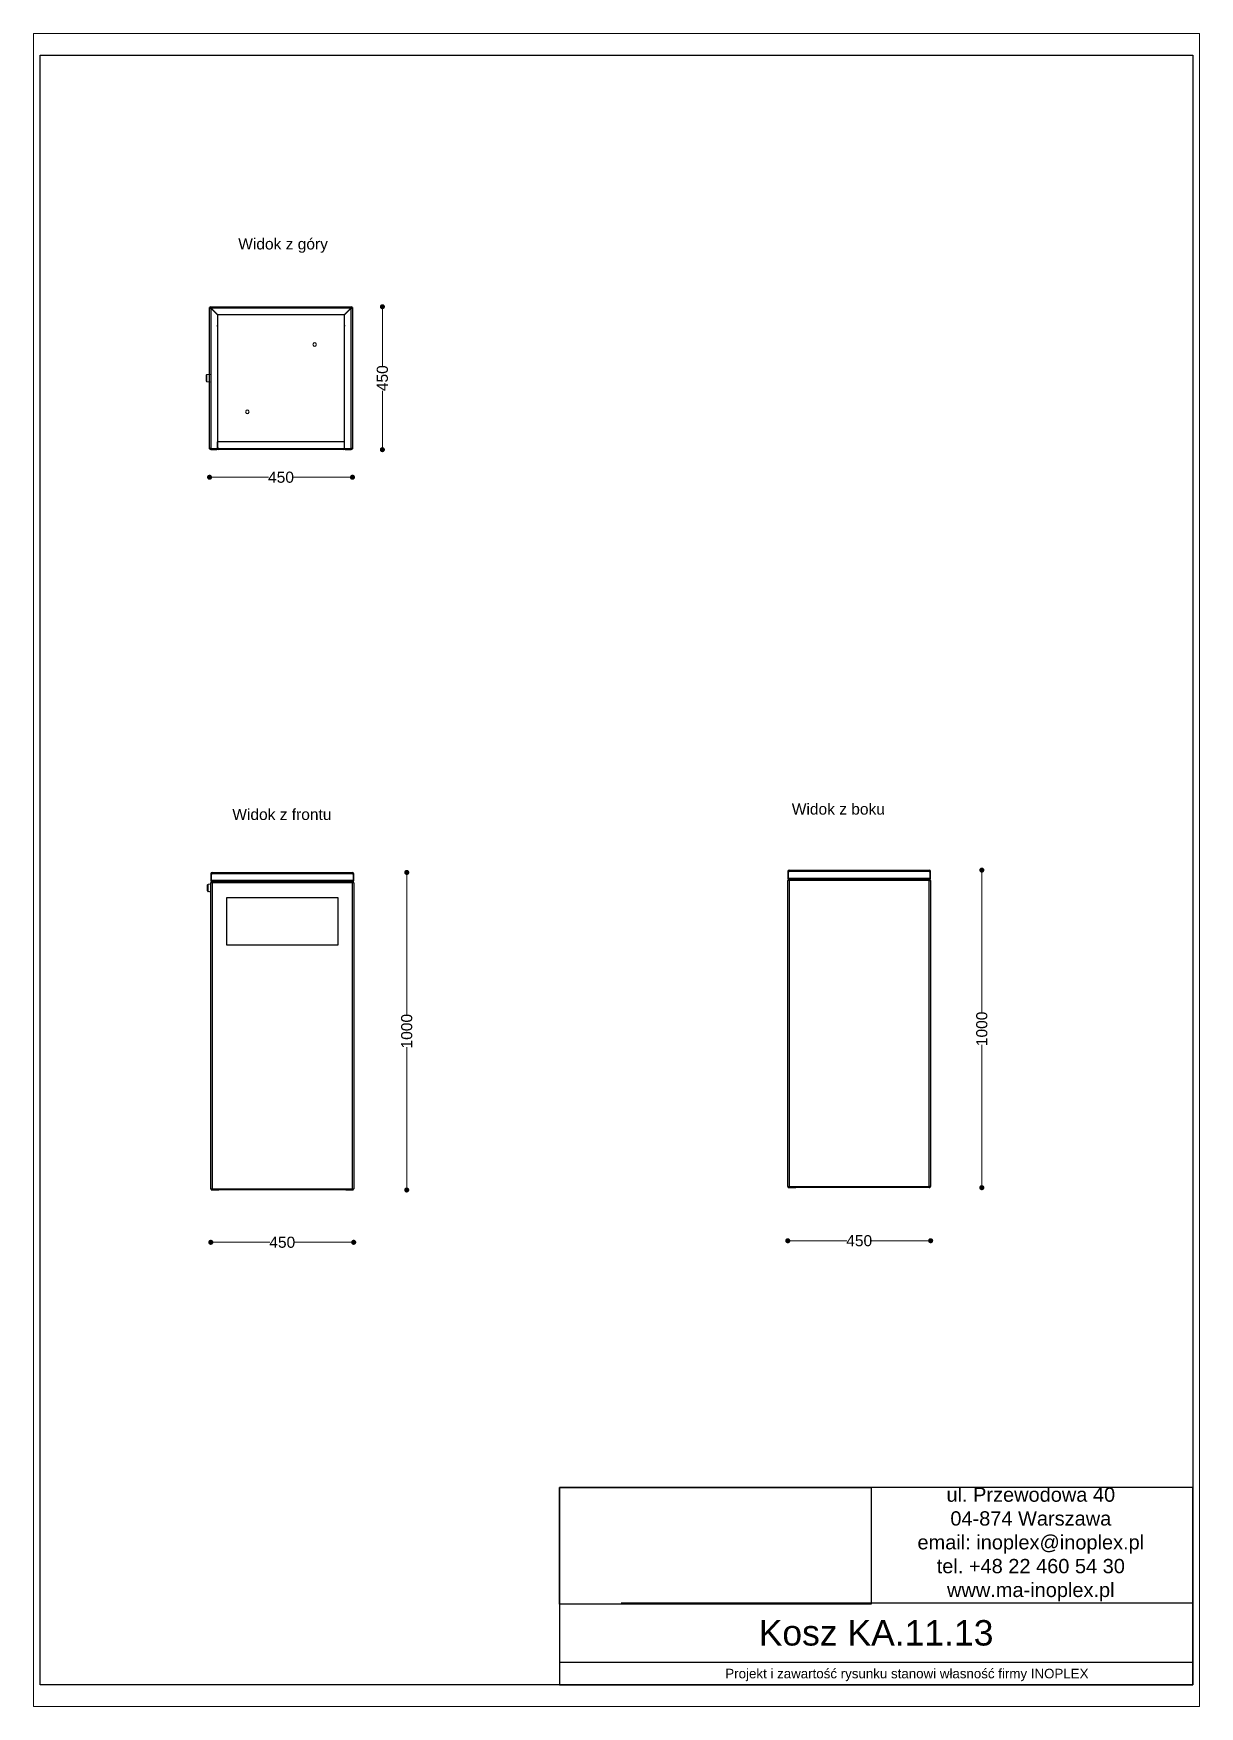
# Paper-space layout 'Układ1' of a CAD drawing. Header units: millimetres. Extents: x 1 to 201, y 2 to 289.
# The model-space entities are those that its viewports show. They can reach past a viewport. Long polylines and large blocks are cut down to what shows.
import ezdxf

# ---------------------------------------------------------------- set-up
doc = ezdxf.new("R2010")
doc.units = ezdxf.units.MM
doc.header["$LTSCALE"] = 3
doc.layers.add('Default', color=7, linetype='Continuous')
doc.styles.get("Standard").update_dxf_attribs({"font": 'arial.ttf'})
doc.dimstyles.new('MATEUSZ', dxfattribs={"dimtxt": 35, "dimasz": 16, "dimexe": 0.18, "dimexo": 0.0625, "dimgap": 0.09, "dimtad": 0, "dimdec": 0, "dimdsep": 46, "dimtxsty": 'Standard', "dimblk": 'DOT', "dimcen": 0.09, "dimse1": 1, "dimse2": 1, "dimadec": 0, "dimazin": 0, "dimtfac": 1, "dimtdec": 0, "dimtofl": 0, "dimtmove": 0, "dimatfit": 3, "dimfxl": 1, "dimtolj": 1, "dimtzin": 0, "dimlwd": 9, "dimlwe": 9, "dimarcsym": 0})
picture_1 = doc.add_image_def('image1.jpg', size_in_pixel=(1896, 709))

# ---------------------------------------------------------------- blocks, each defined once
blk = doc.blocks.new('_Dot')
at = {"color": 0, "linetype": 'ByBlock', "lineweight": -2}
blk.add_line((-0.5, 0), (-1, 0), dxfattribs=at)
at = {"color": 0, "linetype": 'ByBlock', "const_width": 0.5}
blk.add_lwpolyline([(-0.25, 0, 1), (0.25, 0, 1)], format="xyb", close=True, dxfattribs=at)
blk = doc.blocks.new('*D25')
at = {"color": 0, "lineweight": 9, "transparency": 16777216}
for p, q in [((11443.5, 28876.2), (11443.5, 28706.6)), ((11443.5, 28458.2), (11443.5, 28627.8))]:
    blk.add_line(p, q, dxfattribs=at)
at = {"layer": 'Defpoints', "color": 0, "transparency": 16777216}
for p in [(11345.2, 28892.2), (11345.2, 28442.2), (11443.5, 28442.2)]:
    blk.add_point(p, dxfattribs=at)
at = {"color": 0, "lineweight": 9, "transparency": 16777216, "xscale": 16, "yscale": 16, "zscale": 16}
for p, rotation in [((11443.5, 28892.2), 90), ((11443.5, 28442.2), 270)]:
    blk.add_blockref('_Dot', p, dxfattribs=dict(at, rotation=rotation))
at = {"color": 0, "transparency": 16777216, "insert": (11443.5, 28667.2), "char_height": 35, "attachment_point": 5, "rotation": 90}
blk.add_mtext('\\A1;450', dxfattribs=at)
blk = doc.blocks.new('*D26')
at = {"color": 0, "lineweight": 9, "transparency": 16777216}
for p, q in [((10915.3, 28355.2), (11084.9, 28355.2)), ((11333.3, 28355.2), (11163.7, 28355.2))]:
    blk.add_line(p, q, dxfattribs=at)
at = {"layer": 'Defpoints', "color": 0, "transparency": 16777216}
for p in [(10899.3, 28446.3), (11349.3, 28446.3), (11349.3, 28355.2)]:
    blk.add_point(p, dxfattribs=at)
at = {"color": 0, "lineweight": 9, "transparency": 16777216, "xscale": 16, "yscale": 16, "zscale": 16, "rotation": 180}
blk.add_blockref('_Dot', (10899.3, 28355.2), dxfattribs=at)
at = {"color": 0, "lineweight": 9, "transparency": 16777216, "xscale": 16, "yscale": 16, "zscale": 16}
blk.add_blockref('_Dot', (11349.3, 28355.2), dxfattribs=at)
at = {"color": 0, "transparency": 16777216, "insert": (11124.3, 28355.2), "char_height": 35, "attachment_point": 5}
blk.add_mtext('\\A1;450', dxfattribs=at)
blk = doc.blocks.new('*D27')
at = {"color": 0, "lineweight": 9, "transparency": 16777216}
for p, q in [((10919.2, 25946.1), (11088.8, 25946.1)), ((11337.2, 25946.1), (11167.6, 25946.1))]:
    blk.add_line(p, q, dxfattribs=at)
at = {"layer": 'Defpoints', "color": 0, "transparency": 16777216}
for p in [(10903.2, 27106.8), (11353.2, 27106.8), (11353.2, 25946.1)]:
    blk.add_point(p, dxfattribs=at)
at = {"color": 0, "lineweight": 9, "transparency": 16777216, "xscale": 16, "yscale": 16, "zscale": 16, "rotation": 180}
blk.add_blockref('_Dot', (10903.2, 25946.1), dxfattribs=at)
at = {"color": 0, "lineweight": 9, "transparency": 16777216, "xscale": 16, "yscale": 16, "zscale": 16}
blk.add_blockref('_Dot', (11353.2, 25946.1), dxfattribs=at)
at = {"color": 0, "transparency": 16777216, "insert": (11128.2, 25946.1), "char_height": 35, "attachment_point": 5}
blk.add_mtext('\\A1;450', dxfattribs=at)
blk = doc.blocks.new('*D28')
at = {"color": 0, "lineweight": 9, "transparency": 16777216}
for p, q in [((11520.2, 27094.9), (11520.2, 26661.5)), ((11520.2, 26126.9), (11520.2, 26560.2))]:
    blk.add_line(p, q, dxfattribs=at)
at = {"layer": 'Defpoints', "color": 0, "transparency": 16777216}
for p in [(11349, 27110.9), (11520.2, 27110.9), (11349, 26110.9)]:
    blk.add_point(p, dxfattribs=at)
at = {"color": 0, "lineweight": 9, "transparency": 16777216, "xscale": 16, "yscale": 16, "zscale": 16}
for p, rotation in [((11520.2, 27110.9), 90), ((11520.2, 26110.9), 270)]:
    blk.add_blockref('_Dot', p, dxfattribs=dict(at, rotation=rotation))
at = {"color": 0, "transparency": 16777216, "insert": (11520.2, 26610.9), "char_height": 35, "attachment_point": 5, "rotation": 90}
blk.add_mtext('\\A1;1000', dxfattribs=at)
blk = doc.blocks.new('*D29')
at = {"color": 0, "lineweight": 9, "transparency": 16777216}
for p, q in [((12735.8, 25951), (12905.4, 25951)), ((13153.8, 25951), (12984.2, 25951))]:
    blk.add_line(p, q, dxfattribs=at)
at = {"layer": 'Defpoints', "color": 0, "transparency": 16777216}
for p in [(12719.8, 26122.3), (13169.8, 26122.3), (13169.8, 25951)]:
    blk.add_point(p, dxfattribs=at)
at = {"color": 0, "lineweight": 9, "transparency": 16777216, "xscale": 16, "yscale": 16, "zscale": 16, "rotation": 180}
blk.add_blockref('_Dot', (12719.8, 25951), dxfattribs=at)
at = {"color": 0, "lineweight": 9, "transparency": 16777216, "xscale": 16, "yscale": 16, "zscale": 16}
blk.add_blockref('_Dot', (13169.8, 25951), dxfattribs=at)
at = {"color": 0, "transparency": 16777216, "insert": (12944.8, 25951), "char_height": 35, "attachment_point": 5}
blk.add_mtext('\\A1;450', dxfattribs=at)
blk = doc.blocks.new('*D30')
at = {"color": 0, "lineweight": 9, "transparency": 16777216}
for p, q in [((13330.9, 27102.2), (13330.9, 26668.9)), ((13330.9, 26134.2), (13330.9, 26567.6))]:
    blk.add_line(p, q, dxfattribs=at)
at = {"layer": 'Defpoints', "color": 0, "transparency": 16777216}
for p in [(13165.6, 27118.2), (13330.9, 27118.2), (13165.6, 26118.2)]:
    blk.add_point(p, dxfattribs=at)
at = {"color": 0, "lineweight": 9, "transparency": 16777216, "xscale": 16, "yscale": 16, "zscale": 16}
for p, rotation in [((13330.9, 27118.2), 90), ((13330.9, 26118.2), 270)]:
    blk.add_blockref('_Dot', p, dxfattribs=dict(at, rotation=rotation))
at = {"color": 0, "transparency": 16777216, "insert": (13330.9, 26618.2), "char_height": 35, "attachment_point": 5, "rotation": 90}
blk.add_mtext('\\A1;1000', dxfattribs=at)

msp = doc.modelspace()

# ---------------------------------------------------------------- linework, layer by layer
for p, q in [((13995, 24809.6), (12194.9, 24809.6)), ((13994.7, 24623), (12001.1, 24623))]:
    msp.add_line(p, q)
for points in [[(10366.2, 24552.5), (10366.2, 29684.6), (13995, 29684.6), (13995, 24552.5)], [(12001.1, 24552.5), (13995, 24552.5), (13995, 25174.2), (12001.1, 25174.2)]]:
    msp.add_lwpolyline(points, close=True)
at = {"layer": 'Default'}
for p, q in [((10899.3, 28680.2), (10899.3, 28890)), ((10899.3, 28890), (10899.8, 28890)), ((10899.3, 28446.3), (10899.3, 28888.1)), ((10899.3, 28888.1), (10900.8, 28888.1)), ((10901.5, 28892.2), (11347.1, 28892.2)), ((10901.5, 28891.7), (10901.5, 28892.2)), ((10903.5, 28892.2), (11345.2, 28892.2)), ((10903.5, 28890.7), (10903.5, 28892.2)), ((10904.5, 28888.1), (10903.5, 28888.1)), ((10903.5, 28888.1), (10903.5, 28887)), ((10903.5, 28887.4), (10903.5, 28446.3)), ((10903.5, 28887.4), (10924.3, 28866.5)), ((11344.5, 28888.1), (10904.2, 28888.1)), ((10925, 28867.2), (10904.2, 28888.1)), ((10909.3, 28881.5), (10909.3, 28882.2)), ((10909.3, 28882.2), (10910, 28882.2)), ((11344.5, 28888.1), (11323.6, 28867.2)), ((11324.3, 28866.5), (11345.2, 28887.4)), ((11338.6, 28882.2), (11339.3, 28882.2)), ((11339.3, 28882.2), (11339.3, 28881.5)), ((11345.2, 28888.1), (11344.1, 28888.1)), ((11345.2, 28892.2), (11345.2, 28890.7)), ((11345.2, 28887.4), (11345.2, 28888.1)), ((11345.2, 28446.3), (11345.2, 28887.4)), ((11347.1, 28892.2), (11347.1, 28891.7)), ((11347.8, 28888.1), (11349.3, 28888.1)), ((11348.9, 28890), (11349.3, 28890)), ((11349.3, 28890), (11349.3, 28444.4)), ((11349.3, 28888.1), (11349.3, 28446.3)), ((10924.3, 28866.5), (10924.3, 28444.4)), ((11323.6, 28867.2), (10925, 28867.2)), ((11324.3, 28444.4), (11324.3, 28866.5)), ((10891, 28678.7), (10899.3, 28680.2)), ((10899.3, 28654.2), (10891, 28655.7)), ((10899.3, 28444.4), (10899.3, 28654.4)), ((10924.3, 28446.3), (10924.3, 28467.2)), ((11324.3, 28467.2), (10924.3, 28467.2)), ((11324.3, 28446.3), (11324.3, 28467.2)), ((10899.8, 28444.4), (10899.3, 28444.4)), ((10901.5, 28442.2), (10901.5, 28442.7)), ((11347.1, 28442.2), (10901.5, 28442.2)), ((10903.5, 28444.4), (10903.5, 28446.3)), ((10924.3, 28444.4), (10903.5, 28444.4)), ((10903.5, 28443.7), (10920.2, 28443.7)), ((10903.5, 28443.7), (10903.5, 28442.2)), ((10903.5, 28442.2), (10920.2, 28442.2)), ((10920.2, 28442.2), (10920.2, 28443.7)), ((10928.5, 28446.3), (10924.3, 28446.3)), ((10925.7, 28446.3), (10928.7, 28446.3)), ((10928.5, 28446.3), (11320.2, 28446.3)), ((10928.5, 28443.7), (10928.5, 28442.2)), ((11320.2, 28442.2), (10928.5, 28442.2)), ((11320.1, 28446.3), (11323, 28446.3)), ((11320.2, 28446.3), (11324.3, 28446.3)), ((11320.2, 28443.7), (11320.2, 28442.2)), ((11345.2, 28444.4), (11324.3, 28444.4)), ((11328.5, 28443.7), (11328.5, 28442.2)), ((11345.2, 28443.7), (11328.5, 28443.7)), ((11328.5, 28442.2), (11345.2, 28442.2)), ((11345.2, 28446.3), (11345.2, 28444.4)), ((11345.2, 28443.7), (11345.2, 28442.2)), ((11347.1, 28442.7), (11347.1, 28442.2)), ((11349.3, 28444.4), (11348.9, 28444.4)), ((10903.2, 27106.8), (10903.2, 27086)), ((10904.7, 27106.8), (10903.2, 27106.8)), ((10903.2, 27086), (10904.7, 27086)), ((10904.7, 27106.8), (10904.7, 27086)), ((10905.4, 27106.8), (10907.3, 27106.8)), ((10905.4, 27086), (10905.4, 27106.8)), ((10905.4, 27086), (11351, 27086)), ((10907.3, 27110.9), (11349, 27110.9)), ((10907.3, 27109.4), (10907.3, 27110.9)), ((11349, 27106.8), (10907.3, 27106.8)), ((10907.3, 27080.4), (10907.3, 27081.9)), ((11348.3, 27081.9), (10908, 27081.9)), ((11349, 27109.4), (11349, 27110.9)), ((11349, 27106.8), (11351, 27106.8)), ((11349, 27080.4), (11349, 27081.9)), ((11351, 27106.8), (11351, 27086)), ((11351.7, 27106.8), (11351.7, 27086)), ((11351.7, 27106.8), (11353.2, 27106.8)), ((11351.7, 27086), (11353.2, 27086)), ((11353.2, 27086), (11353.2, 27106.8)), ((12719.8, 27114.1), (12719.8, 27093.3)), ((12721.3, 27114.1), (12719.8, 27114.1)), ((12719.8, 27093.3), (12721.3, 27093.3)), ((12719.8, 26122.3), (12719.8, 27085.1)), ((12721.3, 27114.1), (12721.3, 27093.3)), ((12722, 27114.1), (12723.9, 27114.1)), ((12722, 27093.3), (12722, 27114.1)), ((12722, 27093.3), (13167.6, 27093.3)), ((12723.9, 27118.2), (13165.6, 27118.2)), ((13165.6, 27114.1), (12723.9, 27114.1)), ((12723.9, 27087.7), (12723.9, 27089.2)), ((12723.9, 27089.2), (12724.7, 27089.2)), ((13165.6, 27085.1), (12723.9, 27085.1)), ((12723.9, 27085.1), (12723.9, 26122.3)), ((12724.6, 27089.2), (13165.6, 27089.2)), ((13164.9, 27089.2), (12724.6, 27089.2)), ((13165.6, 27114.1), (13167.6, 27114.1)), ((13167.6, 27089.2), (13165.6, 27089.2)), ((13165.6, 27087.7), (13165.6, 27089.2)), ((13165.6, 27087.7), (13167.6, 27087.7)), ((13165.6, 26122.3), (13165.6, 27085.1)), ((13167.6, 27114.1), (13167.6, 27093.3)), ((13167.6, 27087.7), (13167.6, 27089.2)), ((13168.3, 27114.1), (13168.3, 27093.3)), ((13168.3, 27114.1), (13169.8, 27114.1)), ((13168.3, 27093.3), (13169.8, 27093.3)), ((13168.3, 27087), (13169.8, 27087)), ((13168.3, 27085.1), (13168.3, 27087)), ((13169.8, 27093.3), (13169.8, 27114.1)), ((13169.8, 27085.1), (13169.8, 27087)), ((13169.8, 27085.1), (13169.8, 26122.3)), ((10894.8, 27073.4), (10903.2, 27074.9)), ((10903.2, 27048.9), (10894.8, 27050.4)), ((10904.7, 27077.8), (10903.2, 27077.8)), ((10903.2, 26115), (10903.2, 27077.8)), ((10907.3, 27077.8), (10907.3, 27079.7)), ((11349, 27077.8), (10907.3, 27077.8)), ((10907.3, 27077.8), (10907.3, 26115)), ((10953.2, 26881.9), (10953.2, 27031.9)), ((10953.2, 27031.9), (11303.2, 27031.9)), ((11303.2, 27031.9), (11303.2, 26881.9)), ((11349, 27077.8), (11349, 27079.7)), ((11349, 26115), (11349, 27077.8)), ((11353.2, 27077.8), (11353.2, 26115)), ((11303.2, 26881.9), (10953.2, 26881.9)), ((10903.2, 26115), (10904.7, 26115)), ((10907.3, 26115), (10907.3, 26113.1)), ((10907.3, 26115), (11349, 26115)), ((10907.3, 26112.4), (10907.3, 26110.9)), ((10907.3, 26110.9), (10928.2, 26110.9)), ((11348.3, 26110.9), (10908, 26110.9)), ((10928.9, 26110.9), (10908, 26110.9)), ((11348.3, 26110.9), (11327.5, 26110.9)), ((11328.2, 26110.9), (11349, 26110.9)), ((11349, 26112.4), (11349, 26110.9)), ((12723.9, 26122.3), (13165.6, 26122.3)), ((12723.9, 26119.7), (12723.9, 26118.2)), ((12723.9, 26118.2), (12744.8, 26118.2)), ((13165.6, 26118.2), (12724.6, 26118.2)), ((12745.5, 26118.2), (12724.6, 26118.2)), ((13165.6, 26119.7), (13167.6, 26119.7)), ((13165.6, 26118.2), (13167.6, 26118.2)), ((13167.6, 26119.7), (13167.6, 26118.2)), ((13168.3, 26122.3), (13168.3, 26120.4)), ((13168.3, 26120.4), (13169.8, 26120.4)), ((13169.8, 26120.4), (13169.8, 26122.3))]:
    msp.add_line(p, q, dxfattribs=at)
for points in [[(10899.3, 28888.1, 0), (10899.3, 28888.1, 0), (10899.3, 28888.1, 0), (10899.3, 28888.1, 0), (10899.3, 28888.1, 0), (10899.3, 28888.1, 0), (10899.3, 28888, 0), (10899.4, 28888, 0), (10899.4, 28888, 0), (10899.4, 28888, 0), (10899.4, 28888, 0), (10899.6, 28887.9, 0), (10899.9, 28887.8, 0), (10903.5, 28887.4, 0)], [(10903.5, 28887.4, 0), (10900.8, 28890, 0)], [(10900.8, 28888.1, 0), (10900.8, 28888.1, 0), (10900.8, 28888.1, 0), (10900.8, 28888.1, 0), (10900.8, 28888, 0), (10900.9, 28888, 0), (10900.9, 28888, 0), (10900.9, 28888, 0), (10900.9, 28888, 0), (10901, 28887.9, 0), (10901.2, 28887.8, 0), (10901.9, 28887.7, 0), (10903.5, 28887.4, 0)], [(10901, 28889, 0), (10903.5, 28887.4, 0)], [(10904.2, 28888.1, 0), (10901.5, 28890.7, 0)], [(10903.5, 28888.1, 0), (10902.3, 28888.1, 0)], [(10904.2, 28888.1, 0), (10902.6, 28890.6, 0)], [(10904.2, 28888.1, 0), (10903.8, 28891, 0), (10903.6, 28891.9, 0), (10903.6, 28892, 0), (10903.5, 28892.1, 0), (10903.5, 28892.2, 0), (10903.5, 28892.2, 0), (10903.5, 28892.2, 0), (10903.5, 28892.2, 0), (10903.5, 28892.2, 0), (10903.5, 28892.2, 0), (10903.5, 28892.2, 0), (10903.5, 28892.2, 0), (10903.5, 28892.2, 0)], [(10903.5, 28890.7, 0), (10903.5, 28890.7, 0), (10903.5, 28890.7, 0), (10903.5, 28890.7, 0), (10903.5, 28890.7, 0), (10903.5, 28890.7, 0), (10903.5, 28890.7, 0), (10903.6, 28890.7, 0), (10903.6, 28890.6, 0), (10903.6, 28890.5, 0), (10903.7, 28890.3, 0), (10903.9, 28889.6, 0), (10904.2, 28888.1, 0)], [(10903.5, 28888.1, 0), (10903.5, 28889.2, 0)], [(11345.2, 28892.2, 0), (11345.2, 28892.2, 0), (11345.2, 28892.2, 0), (11345.2, 28892.2, 0), (11345.2, 28892.2, 0), (11345.2, 28892.2, 0), (11345.2, 28892.2, 0), (11345.2, 28892.2, 0), (11345.1, 28892.2, 0), (11345.1, 28892.1, 0), (11345.1, 28892.1, 0), (11345.1, 28892, 0), (11345, 28891.6, 0), (11344.5, 28888.1, 0)], [(11345.2, 28890.7, 0), (11345.2, 28890.7, 0), (11345.2, 28890.7, 0), (11345.2, 28890.7, 0), (11345.2, 28890.7, 0), (11345.1, 28890.7, 0), (11345.1, 28890.7, 0), (11345.1, 28890.7, 0), (11345.1, 28890.6, 0), (11345, 28890.5, 0), (11344.9, 28890.3, 0), (11344.8, 28889.6, 0), (11344.5, 28888.1, 0)], [(11344.5, 28888.1, 0), (11347.1, 28890.7, 0)], [(11346.1, 28890.6, 0), (11344.5, 28888.1, 0)], [(11345.2, 28887.4, 0), (11347.8, 28890, 0)], [(11345.2, 28888.1, 0), (11345.2, 28889.2, 0)], [(11345.2, 28887.4, 0), (11347.7, 28889, 0)], [(11345.2, 28887.4, 0), (11348.1, 28887.7, 0), (11349, 28887.9, 0), (11349.1, 28888, 0), (11349.2, 28888, 0), (11349.3, 28888, 0), (11349.3, 28888, 0), (11349.3, 28888, 0), (11349.3, 28888.1, 0), (11349.3, 28888.1, 0), (11349.3, 28888.1, 0), (11349.3, 28888.1, 0), (11349.3, 28888.1, 0), (11349.3, 28888.1, 0)], [(11347.8, 28888.1, 0), (11347.8, 28888.1, 0), (11347.8, 28888.1, 0), (11347.8, 28888.1, 0), (11347.8, 28888, 0), (11347.8, 28888, 0), (11347.8, 28888, 0), (11347.8, 28888, 0), (11347.7, 28888, 0), (11347.6, 28887.9, 0), (11347.4, 28887.8, 0), (11346.7, 28887.7, 0), (11345.2, 28887.4, 0)], [(11345.2, 28888.1, 0), (11346.3, 28888.1, 0)], [(10889.3, 28676.7, 0), (10889.3, 28676.9, 0), (10889.4, 28677.3, 0), (10889.5, 28677.4, 0), (10889.5, 28677.6, 0), (10889.7, 28677.9, 0), (10889.8, 28678.1, 0), (10890.1, 28678.3, 0), (10890.3, 28678.5, 0), (10890.7, 28678.6, 0), (10891, 28678.7, 0)], [(10889.3, 28657.7, 0), (10889.3, 28657.7, 0), (10889.3, 28657.7, 0), (10889.3, 28657.7, 0), (10889.3, 28657.7, 0), (10889.3, 28657.7, 0), (10889.3, 28657.7, 0), (10889.3, 28657.7, 0), (10889.3, 28657.7, 0), (10889.3, 28657.7, 0), (10889.3, 28657.7, 0), (10889.3, 28657.7, 0), (10889.3, 28657.7, 0), (10889.3, 28657.8, 0), (10889.3, 28658.3, 0), (10889.3, 28663.5, 0), (10889.3, 28675.9, 0), (10889.3, 28676.6, 0), (10889.3, 28676.7, 0), (10889.3, 28676.7, 0), (10889.3, 28676.7, 0), (10889.3, 28676.7, 0), (10889.3, 28676.7, 0), (10889.3, 28676.7, 0), (10889.3, 28676.7, 0), (10889.3, 28676.7, 0), (10889.3, 28676.7, 0), (10889.3, 28676.7, 0), (10889.3, 28676.7, 0), (10889.3, 28676.7, 0), (10889.3, 28676.7, 0), (10889.3, 28676.7, 0), (10889.3, 28676.7, 0), (10889.3, 28676.7, 0), (10889.3, 28676.7, 0), (10889.3, 28676.7, 0), (10889.3, 28676.7, 0), (10889.3, 28676.7, 0), (10889.3, 28676.7, 0), (10889.3, 28676.6, 0), (10889.3, 28676.1, 0), (10889.3, 28674.1, 0), (10889.3, 28667.2, 0)], [(10891, 28655.7, 0), (10891, 28655.7, 0), (10891, 28655.7, 0), (10891, 28655.7, 0), (10891, 28655.7, 0), (10891, 28655.7, 0), (10891, 28655.7, 0), (10891, 28655.7, 0), (10891, 28655.7, 0), (10891, 28655.7, 0), (10891, 28655.7, 0), (10891, 28655.7, 0), (10891, 28655.7, 0), (10891, 28655.8, 0), (10891, 28656.1, 0), (10891, 28657.1, 0), (10891, 28678.7, 0)], [(10899.3, 28656.2, 0), (10899.3, 28654.2, 0), (10899.3, 28654.2, 0), (10899.3, 28654.2, 0), (10899.3, 28654.2, 0), (10899.3, 28654.2, 0), (10899.3, 28654.2, 0), (10899.3, 28654.2, 0), (10899.3, 28654.2, 0), (10899.3, 28654.2, 0), (10899.3, 28654.2, 0), (10899.3, 28654.2, 0), (10899.3, 28654.2, 0), (10899.3, 28654.2, 0), (10899.3, 28654.2, 0), (10899.3, 28654.2, 0), (10899.3, 28654.2, 0), (10899.3, 28654.2, 0), (10899.3, 28654.2, 0), (10899.3, 28654.2, 0), (10899.3, 28654.2, 0), (10899.3, 28654.3, 0), (10899.3, 28654.4, 0), (10899.3, 28654.9, 0), (10899.3, 28661, 0), (10899.3, 28669.5, 0), (10899.3, 28677.4, 0), (10899.3, 28680.2, 0), (10899.3, 28680.2, 0), (10899.3, 28680.2, 0), (10899.3, 28680.2, 0), (10899.3, 28680.2, 0), (10899.3, 28680.2, 0), (10899.3, 28680.2, 0), (10899.3, 28680.2, 0), (10899.3, 28680.2, 0), (10899.3, 28680.2, 0), (10899.3, 28680.2, 0), (10899.3, 28680.2, 0), (10899.3, 28680.2, 0), (10899.3, 28680.2, 0), (10899.3, 28680.2, 0), (10899.3, 28680.2, 0), (10899.3, 28680, 0), (10899.3, 28679.5, 0), (10899.3, 28678.1, 0)], [(10903.5, 28446.3, 0), (10899.3, 28446.3, 0)], [(10902.8, 28446.3, 0), (10900.8, 28444.4, 0)], [(10902.3, 28446.3, 0), (10901, 28445.5, 0)], [(10903.5, 28445.6, 0), (10901.5, 28443.7, 0)], [(10902.6, 28443.9, 0), (10903.5, 28445.2, 0)], [(10903.5, 28446.3, 0), (10903.5, 28445.2, 0)], [(10928.5, 28442.2, 0), (10928.5, 28442.2, 0), (10928.5, 28442.2, 0), (10928.5, 28442.2, 0), (10928.5, 28442.2, 0), (10928.5, 28442.2, 0), (10928.5, 28442.2, 0), (10928.5, 28442.2, 0), (10928.5, 28442.2, 0), (10928.5, 28442.2, 0), (10928.5, 28442.2, 0), (10928.5, 28442.2, 0), (10928.5, 28442.2, 0), (10928.5, 28442.2, 0), (10928.5, 28442.2, 0), (10928.5, 28442.3, 0), (10928.5, 28442.7, 0), (10928.5, 28446.3, 0)], [(11320.2, 28446.3, 0), (11320.2, 28442.2, 0)], [(11349.3, 28446.3, 0), (11349.3, 28446.3, 0), (11349.3, 28446.3, 0), (11349.3, 28446.3, 0), (11349.3, 28446.3, 0), (11349.3, 28446.3, 0), (11349.3, 28446.3, 0), (11349.3, 28446.3, 0), (11349.3, 28446.3, 0), (11349.3, 28446.3, 0), (11349.3, 28446.3, 0), (11349.3, 28446.3, 0), (11349.3, 28446.3, 0), (11349.3, 28446.3, 0), (11349.3, 28446.3, 0), (11349.2, 28446.3, 0), (11348.8, 28446.3, 0), (11345.2, 28446.3, 0)], [(11345.2, 28446.3, 0), (11345.2, 28445.2, 0)], [(11345.2, 28445.6, 0), (11347.1, 28443.7, 0)], [(11345.2, 28445.2, 0), (11346.1, 28443.9, 0)], [(11345.9, 28446.3, 0), (11347.8, 28444.4, 0)], [(11347.7, 28445.5, 0), (11346.3, 28446.3, 0)], [(10903.2, 27086, 0), (10903.2, 27085.6, 0), (10903.3, 27085.2, 0), (10903.4, 27084.8, 0), (10903.5, 27084.4, 0), (10903.7, 27084.1, 0), (10903.9, 27083.7, 0), (10904.1, 27083.4, 0), (10904.4, 27083.1, 0), (10904.7, 27082.8, 0), (10905, 27082.6, 0), (10905.4, 27082.4, 0), (10905.7, 27082.2, 0), (10906.1, 27082.1, 0), (10906.5, 27082, 0), (10906.9, 27081.9, 0), (10907.3, 27081.9, 0)], [(10907.3, 27081.9, 0), (10906.9, 27081.9, 0), (10906.5, 27081.8, 0), (10906.1, 27081.7, 0), (10905.7, 27081.6, 0), (10905.4, 27081.4, 0), (10905, 27081.2, 0), (10904.7, 27080.9, 0), (10904.4, 27080.7, 0), (10904.1, 27080.4, 0), (10903.9, 27080.1, 0), (10903.7, 27079.7, 0), (10903.5, 27079.3, 0), (10903.4, 27079, 0), (10903.3, 27078.6, 0), (10903.2, 27078.2, 0), (10903.2, 27077.8, 0)], [(10904.7, 27077.8, 0), (10904.7, 27078, 0), (10904.7, 27078.3, 0), (10904.8, 27078.5, 0), (10904.9, 27078.8, 0), (10905, 27079, 0), (10905.1, 27079.2, 0), (10905.3, 27079.4, 0), (10905.4, 27079.6, 0), (10905.6, 27079.8, 0), (10905.8, 27079.9, 0), (10906.1, 27080.1, 0), (10906.3, 27080.2, 0), (10906.5, 27080.3, 0), (10906.8, 27080.3, 0), (10907, 27080.4, 0), (10907.3, 27080.4, 0)], [(10908, 27081.9, 0), (10907.8, 27081.9, 0), (10907.5, 27082, 0), (10907.3, 27082.1, 0), (10907, 27082.2, 0), (10906.8, 27082.4, 0), (10906.6, 27082.6, 0), (10906.3, 27082.8, 0), (10906.2, 27083.1, 0), (10906, 27083.4, 0), (10905.7, 27084.1, 0), (10905.5, 27084.8, 0), (10905.4, 27085.4, 0), (10905.4, 27086, 0)], [(10907.3, 27106.8, 0), (10907.3, 27110.9, 0)], [(10907.3, 27077.8, 0), (10907.7, 27080.7, 0), (10907.8, 27081.6, 0), (10907.9, 27081.7, 0), (10907.9, 27081.8, 0), (10907.9, 27081.8, 0), (10908, 27081.9, 0), (10908, 27081.9, 0), (10908, 27081.9, 0), (10908, 27081.9, 0), (10908, 27081.9, 0), (10908, 27081.9, 0), (10908, 27081.9, 0), (10908, 27081.9, 0)], [(11351, 27086, 0), (11350.9, 27085.2, 0), (11350.8, 27084.4, 0), (11350.5, 27083.7, 0), (11350.2, 27083.1, 0), (11350, 27082.8, 0), (11349.8, 27082.6, 0), (11349.6, 27082.4, 0), (11349.3, 27082.2, 0), (11349.1, 27082.1, 0), (11348.9, 27082, 0), (11348.6, 27081.9, 0), (11348.3, 27081.9, 0)], [(11348.3, 27081.9, 0), (11348.3, 27081.9, 0), (11348.3, 27081.9, 0), (11348.4, 27081.9, 0), (11348.4, 27081.9, 0), (11348.4, 27081.9, 0), (11348.4, 27081.9, 0), (11348.4, 27081.9, 0), (11348.4, 27081.8, 0), (11348.4, 27081.8, 0), (11348.4, 27081.8, 0), (11348.5, 27081.7, 0), (11348.6, 27081.3, 0), (11349, 27077.8, 0)], [(11349, 27110.9, 0), (11349, 27110.9, 0), (11349, 27110.9, 0), (11349, 27110.9, 0), (11349, 27110.9, 0), (11349, 27110.9, 0), (11349, 27110.9, 0), (11349, 27110.9, 0), (11349, 27110.9, 0), (11349, 27110.9, 0), (11349, 27110.9, 0), (11349, 27110.9, 0), (11349, 27110.9, 0), (11349, 27110.9, 0), (11349, 27110.9, 0), (11349, 27110.8, 0), (11349, 27110.4, 0), (11349, 27106.8, 0)], [(11349, 27081.9, 0), (11349.4, 27081.9, 0), (11349.8, 27082, 0), (11350.2, 27082.1, 0), (11350.6, 27082.2, 0), (11351, 27082.4, 0), (11351.3, 27082.6, 0), (11351.7, 27082.8, 0), (11352, 27083.1, 0), (11352.2, 27083.4, 0), (11352.5, 27083.7, 0), (11352.7, 27084.1, 0), (11352.9, 27084.4, 0), (11353, 27084.8, 0), (11353.1, 27085.2, 0), (11353.2, 27085.6, 0), (11353.2, 27086, 0)], [(11353.2, 27077.8, 0), (11353.2, 27078.2, 0), (11353.1, 27078.6, 0), (11353, 27079, 0), (11352.9, 27079.3, 0), (11352.7, 27079.7, 0), (11352.5, 27080.1, 0), (11352.2, 27080.4, 0), (11352, 27080.7, 0), (11351.7, 27080.9, 0), (11351.3, 27081.2, 0), (11351, 27081.4, 0), (11350.6, 27081.6, 0), (11350.2, 27081.7, 0), (11349.8, 27081.8, 0), (11349.4, 27081.9, 0), (11349, 27081.9, 0)], [(11351.7, 27077.8, 0), (11351.7, 27078, 0), (11351.6, 27078.3, 0), (11351.6, 27078.5, 0), (11351.5, 27078.8, 0), (11351.4, 27079, 0), (11351.2, 27079.2, 0), (11351.1, 27079.4, 0), (11350.9, 27079.6, 0), (11350.7, 27079.8, 0), (11350.5, 27079.9, 0), (11350.3, 27080.1, 0), (11350, 27080.2, 0), (11349.8, 27080.3, 0), (11349.6, 27080.3, 0), (11349.3, 27080.4, 0), (11349, 27080.4, 0)], [(12719.8, 27093.3, 0), (12719.8, 27092.9, 0), (12719.8, 27092.5, 0), (12719.9, 27092.1, 0), (12720.1, 27091.8, 0), (12720.2, 27091.4, 0), (12720.5, 27091.1, 0), (12720.7, 27090.7, 0), (12721, 27090.4, 0), (12721.3, 27090.2, 0), (12721.6, 27089.9, 0), (12721.9, 27089.7, 0), (12722.3, 27089.5, 0), (12722.7, 27089.4, 0), (12723.1, 27089.3, 0), (12723.5, 27089.2, 0), (12723.9, 27089.2, 0)], [(12723.9, 27089.2, 0), (12723.5, 27089.2, 0), (12723.1, 27089.1, 0), (12722.7, 27089, 0), (12722.3, 27088.9, 0), (12721.9, 27088.7, 0), (12721.6, 27088.5, 0), (12721.3, 27088.3, 0), (12721, 27088, 0), (12720.7, 27087.7, 0), (12720.5, 27087.4, 0), (12720.2, 27087, 0), (12720.1, 27086.7, 0), (12719.9, 27086.3, 0), (12719.8, 27085.9, 0), (12719.8, 27085.5, 0), (12719.8, 27085.1, 0)], [(12723.9, 27085.1, 0), (12719.8, 27085.1, 0)], [(12721.3, 27085.1, 0), (12721.3, 27085.3, 0), (12721.3, 27085.6, 0), (12721.4, 27085.8, 0), (12721.5, 27086.1, 0), (12721.6, 27086.3, 0), (12721.7, 27086.5, 0), (12721.9, 27086.8, 0), (12722, 27086.9, 0), (12722.2, 27087.1, 0), (12722.4, 27087.3, 0), (12722.6, 27087.4, 0), (12722.9, 27087.5, 0), (12723.1, 27087.6, 0), (12723.4, 27087.7, 0), (12723.6, 27087.7, 0), (12723.9, 27087.7, 0)], [(12724.6, 27089.2, 0), (12724.3, 27089.2, 0), (12724.1, 27089.3, 0), (12723.8, 27089.4, 0), (12723.6, 27089.5, 0), (12723.4, 27089.7, 0), (12723.1, 27089.9, 0), (12722.9, 27090.2, 0), (12722.7, 27090.4, 0), (12722.6, 27090.7, 0), (12722.3, 27091.4, 0), (12722.1, 27092.1, 0), (12722, 27092.7, 0), (12722, 27093.3, 0)], [(12723.9, 27114.1, 0), (12723.9, 27118.2, 0)], [(12723.9, 27085.1, 0), (12724.2, 27088, 0), (12724.4, 27088.9, 0), (12724.5, 27089, 0), (12724.5, 27089.1, 0), (12724.5, 27089.2, 0), (12724.5, 27089.2, 0), (12724.6, 27089.2, 0), (12724.6, 27089.2, 0), (12724.6, 27089.2, 0), (12724.6, 27089.2, 0), (12724.6, 27089.2, 0), (12724.6, 27089.2, 0), (12724.6, 27089.2, 0)], [(13167.6, 27093.3, 0), (13167.5, 27092.5, 0), (13167.3, 27091.8, 0), (13167.1, 27091.1, 0), (13166.8, 27090.4, 0), (13166.6, 27090.2, 0), (13166.4, 27089.9, 0), (13166.2, 27089.7, 0), (13165.9, 27089.5, 0), (13165.7, 27089.4, 0), (13165.4, 27089.3, 0), (13165.2, 27089.2, 0), (13164.9, 27089.2, 0)], [(13165.6, 27118.2, 0), (13165.6, 27118.2, 0), (13165.6, 27118.2, 0), (13165.6, 27118.2, 0), (13165.6, 27118.2, 0), (13165.6, 27118.2, 0), (13165.6, 27118.2, 0), (13165.6, 27118.2, 0), (13165.6, 27118.2, 0), (13165.6, 27118.2, 0), (13165.6, 27118.2, 0), (13165.6, 27118.2, 0), (13165.6, 27118.2, 0), (13165.6, 27118.2, 0), (13165.6, 27118.2, 0), (13165.6, 27118.1, 0), (13165.6, 27117.7, 0), (13165.6, 27114.1, 0)], [(13165.6, 27089.2, 0), (13166, 27089.2, 0), (13166.4, 27089.3, 0), (13166.8, 27089.4, 0), (13167.2, 27089.5, 0), (13167.6, 27089.7, 0), (13167.9, 27089.9, 0), (13168.2, 27090.2, 0), (13168.5, 27090.4, 0), (13168.8, 27090.7, 0), (13169.1, 27091, 0), (13169.3, 27091.4, 0), (13169.4, 27091.8, 0), (13169.6, 27092.1, 0), (13169.7, 27092.5, 0), (13169.7, 27092.9, 0), (13169.8, 27093.3, 0)], [(13165.6, 27089.2, 0), (13165.6, 27089.2, 0), (13165.6, 27089.2, 0), (13165.6, 27089.2, 0), (13165.6, 27089.2, 0), (13165.6, 27089.2, 0), (13165.6, 27089.2, 0), (13165.6, 27089.2, 0), (13165.6, 27089.2, 0), (13165.6, 27089.2, 0), (13165.6, 27089.2, 0), (13165.6, 27089.2, 0), (13165.6, 27089.2, 0), (13165.6, 27089.2, 0), (13165.6, 27089.2, 0), (13165.6, 27089.1, 0), (13165.6, 27088.7, 0), (13165.6, 27085.1, 0)], [(13165.6, 27087, 0), (13168.3, 27087, 0)], [(13165.6, 27085.1, 0), (13169.8, 27085.1, 0)], [(13167.3, 27091.4, 0), (13167.5, 27092.4, 0), (13167.6, 27093.3, 0)], [(10893.2, 27071.4, 0), (10893.2, 27071.6, 0), (10893.2, 27071.9, 0), (10893.3, 27072.1, 0), (10893.4, 27072.3, 0), (10893.6, 27072.6, 0), (10893.7, 27072.7, 0), (10893.9, 27073, 0), (10894.2, 27073.2, 0), (10894.5, 27073.3, 0), (10894.8, 27073.4, 0)], [(10893.2, 27061.9, 0), (10893.2, 27053, 0), (10893.2, 27052.4, 0), (10893.2, 27052.4, 0), (10893.2, 27052.4, 0), (10893.2, 27052.4, 0), (10893.2, 27052.4, 0), (10893.2, 27052.4, 0), (10893.2, 27052.4, 0), (10893.2, 27052.4, 0), (10893.2, 27052.4, 0), (10893.2, 27052.4, 0), (10893.2, 27052.4, 0), (10893.2, 27052.4, 0), (10893.2, 27052.4, 0), (10893.2, 27052.4, 0), (10893.2, 27052.4, 0), (10893.2, 27052.4, 0), (10893.2, 27052.4, 0), (10893.2, 27052.4, 0), (10893.2, 27052.4, 0), (10893.2, 27052.5, 0), (10893.2, 27053, 0), (10893.2, 27058.2, 0), (10893.2, 27071.4, 0)], [(10893.2, 27070.9, 0), (10893.2, 27070.9, 0), (10893.2, 27070.9, 0), (10893.2, 27070.9, 0), (10893.2, 27070.9, 0), (10893.2, 27070.9, 0), (10893.2, 27070.9, 0), (10893.2, 27070.9, 0), (10893.2, 27070.9, 0), (10893.2, 27070.9, 0), (10893.2, 27070.9, 0), (10893.2, 27070.9, 0), (10893.2, 27070.9, 0), (10893.2, 27070.8, 0), (10893.2, 27070.6, 0), (10893.2, 27069.8, 0), (10893.2, 27052.9, 0)], [(10893.2, 27052.4, 0), (10893.2, 27052.2, 0), (10893.2, 27051.8, 0), (10893.3, 27051.7, 0), (10893.4, 27051.5, 0), (10893.6, 27051.2, 0), (10893.7, 27051.1, 0), (10893.9, 27050.8, 0), (10894.2, 27050.6, 0), (10894.5, 27050.5, 0), (10894.8, 27050.4, 0)], [(10894.8, 27050.4, 0), (10894.8, 27050.4, 0), (10894.8, 27050.4, 0), (10894.8, 27050.4, 0), (10894.8, 27050.4, 0), (10894.8, 27050.4, 0), (10894.8, 27050.4, 0), (10894.8, 27050.4, 0), (10894.8, 27050.4, 0), (10894.8, 27050.4, 0), (10894.8, 27050.4, 0), (10894.8, 27050.4, 0), (10894.8, 27050.4, 0), (10894.8, 27050.5, 0), (10894.8, 27050.7, 0), (10894.8, 27051.8, 0), (10894.8, 27073.4, 0)], [(10907.3, 27077.8, 0), (10903.2, 27077.8, 0)], [(11353.2, 27077.8, 0), (11353.2, 27077.8, 0), (11353.2, 27077.8, 0), (11353.2, 27077.8, 0), (11353.2, 27077.8, 0), (11353.2, 27077.8, 0), (11353.2, 27077.8, 0), (11353.2, 27077.8, 0), (11353.2, 27077.8, 0), (11353.2, 27077.8, 0), (11353.2, 27077.8, 0), (11353.2, 27077.8, 0), (11353.2, 27077.8, 0), (11353.2, 27077.8, 0), (11353.1, 27077.8, 0), (11353.1, 27077.8, 0), (11352.7, 27077.8, 0), (11349, 27077.8, 0)], [(10903.2, 26115, 0), (10903.2, 26114.6, 0), (10903.3, 26114.2, 0), (10903.4, 26113.8, 0), (10903.5, 26113.4, 0), (10903.7, 26113.1, 0), (10903.9, 26112.7, 0), (10904.1, 26112.4, 0), (10904.4, 26112.1, 0), (10904.7, 26111.8, 0), (10905, 26111.6, 0), (10905.4, 26111.4, 0), (10905.7, 26111.2, 0), (10906.1, 26111.1, 0), (10906.5, 26111, 0), (10906.9, 26110.9, 0), (10907.3, 26110.9, 0)], [(10903.2, 26115, 0), (10903.2, 26115, 0), (10903.2, 26115, 0), (10903.2, 26115, 0), (10903.2, 26115, 0), (10903.2, 26115, 0), (10903.2, 26115, 0), (10903.2, 26115, 0), (10903.2, 26115, 0), (10903.2, 26115, 0), (10903.2, 26115, 0), (10903.2, 26115, 0), (10903.2, 26115, 0), (10903.2, 26115, 0), (10903.2, 26115, 0), (10903.3, 26115, 0), (10903.7, 26115, 0), (10907.3, 26115, 0)], [(10904.7, 26115, 0), (10904.7, 26114.8, 0), (10904.7, 26114.5, 0), (10904.8, 26114.3, 0), (10904.9, 26114, 0), (10905, 26113.8, 0), (10905.1, 26113.6, 0), (10905.3, 26113.4, 0), (10905.4, 26113.2, 0), (10905.6, 26113, 0), (10905.8, 26112.8, 0), (10906.1, 26112.7, 0), (10906.3, 26112.6, 0), (10906.5, 26112.5, 0), (10906.8, 26112.4, 0), (10907, 26112.4, 0), (10907.3, 26112.4, 0)], [(10908, 26110.9, 0), (10908, 26110.9, 0), (10908, 26110.9, 0), (10908, 26110.9, 0), (10908, 26110.9, 0), (10908, 26110.9, 0), (10908, 26110.9, 0), (10908, 26110.9, 0), (10908, 26110.9, 0), (10907.9, 26111, 0), (10907.9, 26111, 0), (10907.9, 26111.1, 0), (10907.8, 26111.5, 0), (10907.3, 26115, 0)], [(11349, 26115, 0), (11348.7, 26112.1, 0), (11348.5, 26111.2, 0), (11348.5, 26111.1, 0), (11348.4, 26111, 0), (11348.4, 26110.9, 0), (11348.4, 26110.9, 0), (11348.4, 26110.9, 0), (11348.4, 26110.9, 0), (11348.4, 26110.9, 0), (11348.4, 26110.9, 0), (11348.3, 26110.9, 0), (11348.3, 26110.9, 0), (11348.3, 26110.9, 0)], [(11349, 26110.9, 0), (11349.4, 26110.9, 0), (11349.9, 26111, 0), (11350.2, 26111.1, 0), (11350.6, 26111.2, 0), (11351, 26111.4, 0), (11351.3, 26111.6, 0), (11351.7, 26111.8, 0), (11352, 26112.1, 0), (11352.2, 26112.4, 0), (11352.5, 26112.7, 0), (11352.7, 26113.1, 0), (11352.9, 26113.4, 0), (11353, 26113.8, 0), (11353.1, 26114.2, 0), (11353.2, 26114.6, 0), (11353.2, 26115, 0)], [(11351.7, 26115, 0), (11351.7, 26114.8, 0), (11351.6, 26114.5, 0), (11351.6, 26114.3, 0), (11351.5, 26114, 0), (11351.4, 26113.8, 0), (11351.2, 26113.6, 0), (11351.1, 26113.4, 0), (11350.9, 26113.2, 0), (11350.7, 26113, 0), (11350.5, 26112.8, 0), (11350.3, 26112.7, 0), (11350.1, 26112.6, 0), (11349.8, 26112.5, 0), (11349.6, 26112.4, 0), (11349.3, 26112.4, 0), (11349, 26112.4, 0)], [(11349, 26115, 0), (11353.2, 26115, 0)], [(12719.8, 26122.3, 0), (12719.8, 26121.9, 0), (12719.8, 26121.5, 0), (12719.9, 26121.1, 0), (12720.1, 26120.8, 0), (12720.3, 26120.4, 0), (12720.5, 26120.1, 0), (12720.7, 26119.7, 0), (12721, 26119.4, 0), (12721.3, 26119.2, 0), (12721.6, 26118.9, 0), (12721.9, 26118.7, 0), (12722.3, 26118.5, 0), (12722.7, 26118.4, 0), (12723.1, 26118.3, 0), (12723.5, 26118.2, 0), (12723.9, 26118.2, 0)], [(12719.8, 26122.3, 0), (12719.8, 26122.3, 0), (12719.8, 26122.3, 0), (12719.8, 26122.3, 0), (12719.8, 26122.3, 0), (12719.8, 26122.3, 0), (12719.8, 26122.3, 0), (12719.8, 26122.3, 0), (12719.8, 26122.3, 0), (12719.8, 26122.3, 0), (12719.8, 26122.3, 0), (12719.8, 26122.3, 0), (12719.8, 26122.3, 0), (12719.8, 26122.3, 0), (12719.8, 26122.3, 0), (12719.9, 26122.3, 0), (12720.3, 26122.3, 0), (12723.9, 26122.3, 0)], [(12721.3, 26122.3, 0), (12721.3, 26122.1, 0), (12721.3, 26121.8, 0), (12721.4, 26121.6, 0), (12721.5, 26121.3, 0), (12721.6, 26121.1, 0), (12721.7, 26120.9, 0), (12721.9, 26120.7, 0), (12722, 26120.5, 0), (12722.2, 26120.3, 0), (12722.4, 26120.2, 0), (12722.6, 26120, 0), (12722.9, 26119.9, 0), (12723.1, 26119.8, 0), (12723.4, 26119.8, 0), (12723.6, 26119.7, 0), (12723.9, 26119.7, 0)], [(12724.6, 26118.2, 0), (12724.6, 26118.2, 0), (12724.6, 26118.2, 0), (12724.6, 26118.2, 0), (12724.6, 26118.2, 0), (12724.6, 26118.2, 0), (12724.6, 26118.2, 0), (12724.5, 26118.2, 0), (12724.5, 26118.3, 0), (12724.5, 26118.3, 0), (12724.5, 26118.3, 0), (12724.4, 26118.4, 0), (12724.4, 26118.8, 0), (12723.9, 26122.3, 0)], [(13165.6, 26122.3, 0), (13165.6, 26118.2, 0)], [(13169.8, 26122.3, 0), (13169.8, 26122.3, 0), (13169.8, 26122.3, 0), (13169.8, 26122.3, 0), (13169.8, 26122.3, 0), (13169.8, 26122.3, 0), (13169.8, 26122.3, 0), (13169.8, 26122.3, 0), (13169.8, 26122.3, 0), (13169.8, 26122.3, 0), (13169.8, 26122.3, 0), (13169.8, 26122.3, 0), (13169.8, 26122.3, 0), (13169.7, 26122.3, 0), (13169.7, 26122.3, 0), (13169.6, 26122.3, 0), (13168.6, 26122.3, 0), (13165.6, 26122.3, 0)], [(13165.6, 26120.4, 0), (13168.3, 26120.4, 0)]]:
    msp.add_polyline3d(points, dxfattribs=at)
for points in [[(10889.3, 28667.2, 0), (10889.3, 28658, 0), (10889.3, 28667.2, 0), (10889.3, 28676.5, 0)], [(10889.3, 28667.2, 0), (10889.3, 28676.2, 0)], [(10889.3, 28667.2, 0), (10889.3, 28658.2, 0)], [(10893.2, 27071.1, 0), (10893.2, 27071.1, 0), (10893.2, 27071.1, 0), (10893.2, 27071.1, 0), (10893.2, 27071.1, 0), (10893.2, 27071.1, 0), (10893.2, 27071.1, 0), (10893.2, 27071.1, 0), (10893.2, 27071.1, 0), (10893.2, 27071.1, 0), (10893.2, 27071.1, 0), (10893.2, 27071.1, 0), (10893.2, 27071.1, 0), (10893.2, 27070.9, 0), (10893.2, 27070, 0), (10893.2, 27054, 0), (10893.2, 27052.7, 0), (10893.2, 27052.6, 0), (10893.2, 27052.6, 0), (10893.2, 27052.6, 0), (10893.2, 27052.6, 0), (10893.2, 27052.6, 0), (10893.2, 27052.6, 0), (10893.2, 27052.6, 0), (10893.2, 27052.6, 0), (10893.2, 27052.6, 0), (10893.2, 27052.6, 0), (10893.2, 27052.6, 0), (10893.2, 27052.6, 0), (10893.2, 27052.6, 0), (10893.2, 27052.6, 0), (10893.2, 27052.6, 0), (10893.2, 27052.6, 0), (10893.2, 27052.7, 0), (10893.2, 27052.7, 0), (10893.2, 27052.9, 0), (10893.2, 27053.8, 0)]]:
    msp.add_polyline3d(points, close=True, dxfattribs=at)
for centre, radius, start, end in [((10903.5, 28888.1), 4.13, 90, 180), ((10903.5, 28888.1), 2.63, 90, 180), ((11345.2, 28888.1), 4.13, 0, 90), ((11345.2, 28888.1), 2.63, 360, 90), ((10919.3, 28832.2), 5, 342.2926, 7.4738), ((10919.3, 28832.2), 5.1, 339.098, 0), ((10919.3, 28832.2), 5.1, 0, 18.1591), ((10919.3, 28832.2), 5, 7.4738, 14.9667), ((11329.3, 28832.2), 5.1, 161.5809, 180), ((11329.3, 28832.2), 5.1, 180, 191.3649), ((11329.3, 28832.2), 5, 166.4745, 187.4738), ((11230.4, 28773.3), 5.5, 0, 180), ((11230.4, 28773.3), 5.5, 180, 0), ((10891.3, 28657.7), 2, 180, 259.8201), ((11018.3, 28561.2), 5.5, 0, 180), ((11018.3, 28561.2), 5.5, 180, 0), ((11018.3, 28561.2), 5.5, 180, 0), ((11124.3, 28462.2), 5.1, 70.7293, 107.9446), ((11124.3, 28462.2), 5, 73.9576, 103.1487), ((10903.5, 28446.3), 4.13, 180, 270), ((10903.5, 28446.3), 2.63, 180, 270), ((10920.2, 28446.3), 4.13, 270, 332.2515), ((10920.2, 28446.3), 2.63, 270, 313.0181), ((10920.2, 28446.3), 4.13, 344.116, 0), ((10928.5, 28446.3), 4.13, 180, 270), ((10928.5, 28446.3), 2.63, 180, 270), ((11320.2, 28446.3), 4.13, 270, 0), ((11320.2, 28446.3), 2.63, 270, 0), ((11328.5, 28446.3), 4.13, 180, 194.1491), ((11328.5, 28446.3), 4.13, 207.7485, 270), ((11328.5, 28446.3), 2.63, 226.9819, 270), ((11345.2, 28446.3), 4.13, 270, 0), ((11345.2, 28446.3), 2.63, 270, 0), ((10907.3, 27106.8), 4.13, 90, 180), ((10907.3, 27106.8), 2.63, 90, 180), ((10907.3, 27086), 2.63, 180, 233.971), ((10907.3, 27077.8), 2.63, 90, 180), ((11349, 27106.8), 4.13, 0, 90), ((11349, 27106.8), 4.13, 0, 90), ((11349, 27106.8), 2.63, 0, 90), ((11349, 27077.8), 4.13, 0, 79.5159), ((11349, 27086), 2.63, 306.0077, 0), ((12723.9, 27114.1), 4.13, 90, 180), ((12723.9, 27114.1), 2.63, 90, 180), ((12723.9, 27093.3), 2.63, 180, 233.971), ((13165.6, 27114.1), 4.13, 0, 90), ((13165.6, 27114.1), 2.63, 360, 90), ((13165.6, 27085.1), 2.63, 46.9819, 90), ((13165.6, 27093.3), 2.63, 306.0077, 0), ((13165.6, 27085.1), 4.13, 26.0849, 62.2515), ((13165.6, 27085.1), 4.13, 0, 23.5004), ((10907.3, 26115), 2.63, 180, 270), ((13165.6, 26122.3), 2.63, 270, 313.0181), ((13165.6, 26122.3), 4.13, 270, 297.7485), ((13165.6, 26122.3), 4.13, 297.7485, 335.9461), ((13165.6, 26122.3), 4.13, 339.6454, 360)]:
    msp.add_arc(centre, radius, start, end, dxfattribs=at)

# ---------------------------------------------------------------- texts
for s, p in [('Widok z góry', (10989.7, 29072.6)), ('Widok z frontu', (10971, 27276.1)), ('Widok z boku', (12732.6, 27293))]:
    msp.add_text(s, height=34.962).set_placement(p)
at = {"attachment_point": 5}
for s, width, gutter_width, heights, insert, char_height in [('ul. Przewodowa 40\\P04-874 Warszawa\\Pemail: inoplex@inoplex.pl\\Ptel. +48 22 460 54 30\\Pwww.ma-inoplex.pl', 1019.877, 1, [432.7], (13485.1, 24994.8), 45), ('Kosz KA.11.13', 1993.625, 1, [0], (12997.9, 24715.8), 80), ('Projekt i zawartość rysunku stanowi własność firmy INOPLEX ', 1800.088, 12.5, [70.5], (13095, 24583.6), 30)]:
    msp.add_mtext_dynamic_manual_height_columns(s, width=width, gutter_width=gutter_width, heights=heights, dxfattribs=dict(at, insert=insert, char_height=char_height))

# ---------------------------------------------------------------- dimensions: what is measured, and where the dimension line sits
for base, p1, p2, picture, middle in [((11443.5, 28442.2), (11345.2, 28892.2), (11345.2, 28442.2), '*D25', (11443.5, 28667.2)), ((11520.2, 27110.9), (11349, 26110.9), (11349, 27110.9), '*D28', (11520.2, 26610.9)), ((13330.9, 27118.2), (13165.6, 26118.2), (13165.6, 27118.2), '*D30', (13330.9, 26618.2))]:
    dim = msp.add_linear_dim(base=base, p1=p1, p2=p2, angle=90, dimstyle='MATEUSZ')
    dim.commit()
    dim.dimension.update_dxf_attribs({"geometry": picture, "text_midpoint": middle})
for base, p1, p2, picture, middle in [((11349.3, 28355.2), (10899.3, 28446.3), (11349.3, 28446.3), '*D26', (11124.3, 28355.2)), ((11353.2, 25946.1), (10903.2, 27106.8), (11353.2, 27106.8), '*D27', (11128.2, 25946.1)), ((13169.8, 25951), (12719.8, 26122.3), (13169.8, 26122.3), '*D29', (12944.8, 25951))]:
    dim = msp.add_linear_dim(base=base, p1=p1, p2=p2, dimstyle='MATEUSZ')
    dim.commit()
    dim.dimension.update_dxf_attribs({"geometry": picture, "text_midpoint": middle})

# ---------------------------------------------------------------- pictures from other files: only their frames are drawn
image = msp.add_image(picture_1, insert=(12001.1, 24807.1), size_in_units=(981.6, 367.1))
image.dxf.flags = 7

psp = doc.layouts.new('Układ1')

# ---------------------------------------------------------------- viewports
at = {"layer": '0', "view_target_point": (12160.93, 27018.39)}
psp.add_viewport(center=(101.23, 145.23), size=(200.2, 287.279), view_center_point=(19.67, 100.18), view_height=5268.513, dxfattribs=at)

doc.saveas('drawing.dxf')
